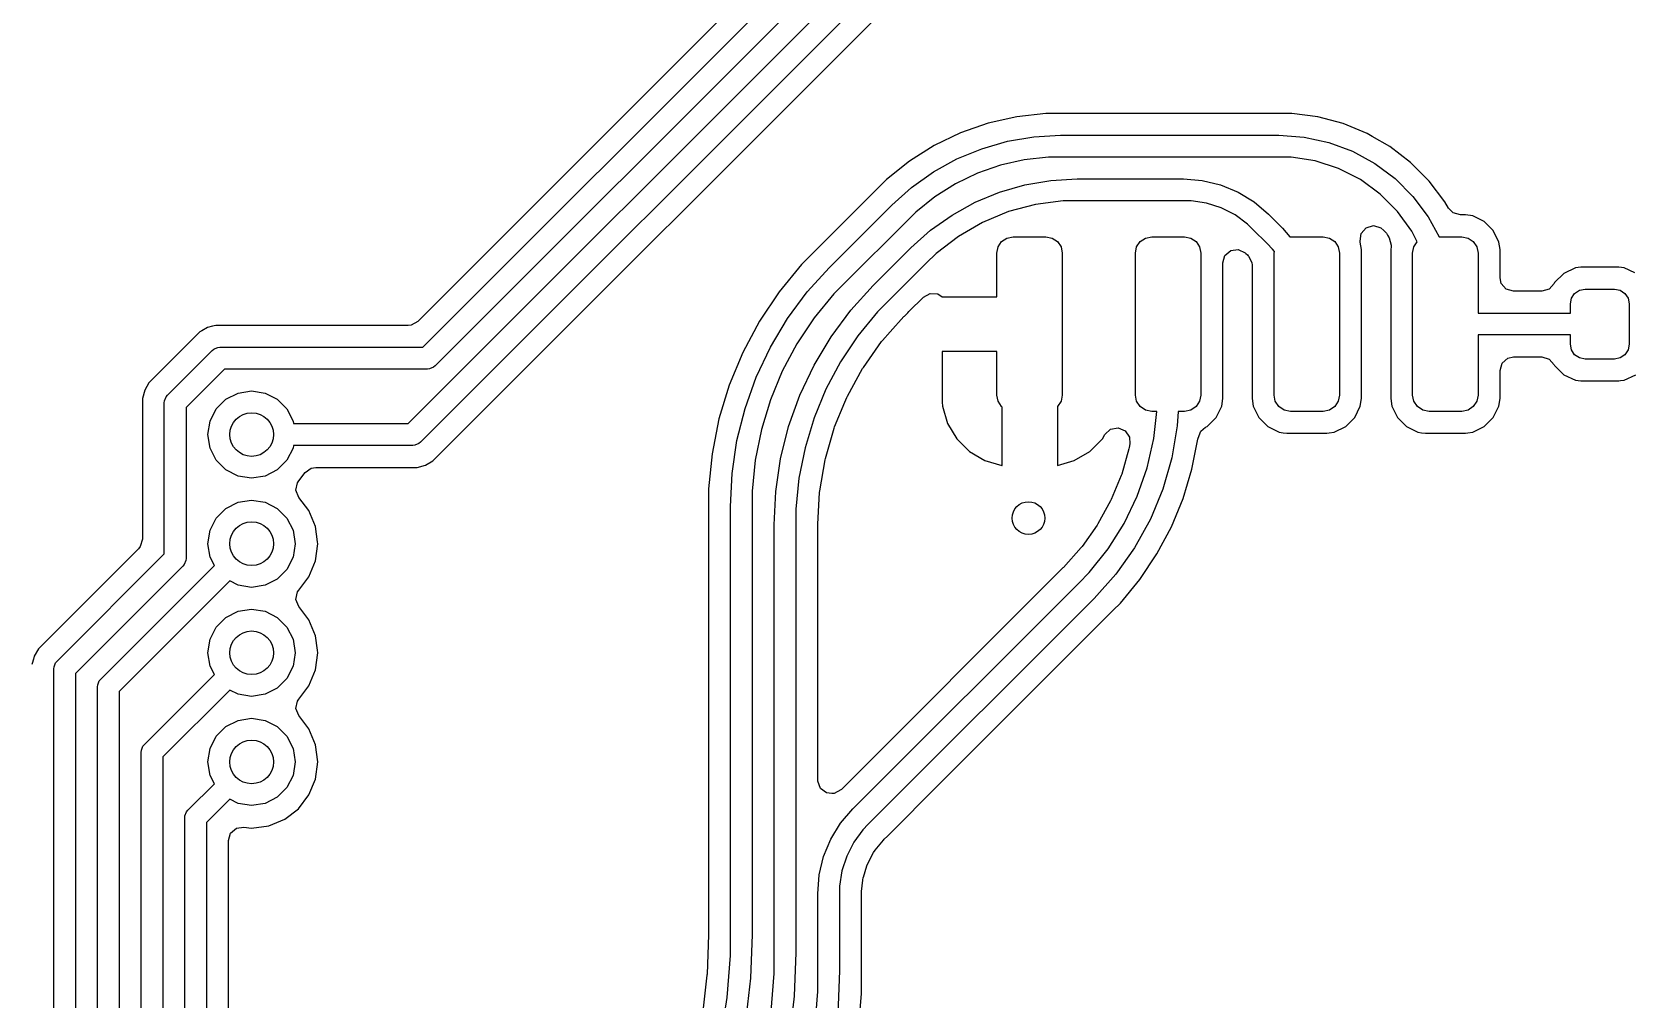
# Model space of a CAD drawing. Extents: x 51 to 261, y -150 to -32.
# Drawn here: x 113.81 to 128.47, y -107.33 to -98.47 of the extents above; entities that cross this region are included whole.
import ezdxf

# ---------------------------------------------------------------- set-up
doc = ezdxf.new("R2010")
doc.units = 0
doc.layers.add('BLACK', color=7, linetype='CONTINUOUS')

msp = doc.modelspace()

# ---------------------------------------------------------------- linework, layer by layer
at = {"layer": 'BLACK', "linetype": 'CONTINUOUS'}
for p, q in [((117.258587, -102.055991), (147.149416, -72.165162)), ((147.320127, -72.277294), (117.37072, -102.226702)), ((117.540469, -102.340502), (135.221439, -84.659532)), ((125.194928, -93.270415), (117.346171, -101.119172)), ((117.392901, -101.355991), (125.431747, -93.317145)), ((125.602458, -93.429278), (117.505034, -101.526702)), ((122.835264, -99.243115), (122.573591, -99.302841)), ((122.835276, -99.243113), (122.835264, -99.243115)), ((123.101979, -99.213062), (122.835276, -99.243113)), ((123.101981, -99.213061), (123.101979, -99.213062)), ((123.287539, -99.213061), (123.101981, -99.213061)), ((123.287557, -99.213066), (123.287539, -99.213061)), ((125.178234, -99.213066), (123.287557, -99.213066)), ((125.178246, -99.213065), (125.178234, -99.213066)), ((125.188233, -99.213065), (125.178246, -99.213065)), ((125.188234, -99.213065), (125.188233, -99.213065)), ((125.235824, -99.213065), (125.188234, -99.213065)), ((125.23583, -99.213066), (125.235824, -99.213065)), ((125.275387, -99.213066), (125.23583, -99.213066)), ((125.275388, -99.213066), (125.275387, -99.213066)), ((125.275389, -99.213066), (125.275388, -99.213066)), ((125.355519, -99.213067), (125.275389, -99.213066)), ((125.592851, -99.244317), (125.355519, -99.213067)), ((125.592865, -99.24432), (125.592851, -99.244317)), ((125.824074, -99.306275), (125.592865, -99.24432)), ((122.32023, -99.391497), (122.078405, -99.507955)), ((122.320244, -99.391491), (122.32023, -99.391497)), ((122.573582, -99.302843), (122.320244, -99.391491)), ((122.573591, -99.302841), (122.573582, -99.302843)), ((125.824078, -99.306277), (125.824074, -99.306275)), ((126.045231, -99.397886), (125.824078, -99.306277)), ((122.078405, -99.507955), (121.851142, -99.650755)), ((122.286318, -99.630367), (122.513132, -99.536417)), ((122.513132, -99.536417), (122.74904, -99.468452)), ((122.74904, -99.468452), (122.991074, -99.427327)), ((122.991074, -99.427327), (123.236191, -99.413561)), ((123.236191, -99.413561), (123.236191, -99.413566)), ((123.236191, -99.413566), (125.235824, -99.413566)), ((125.235824, -99.413566), (125.235825, -99.413566)), ((125.235825, -99.413566), (125.235826, -99.413566)), ((125.235826, -99.413566), (125.467178, -99.430116)), ((125.467178, -99.430116), (125.69382, -99.479423)), ((125.69382, -99.479423), (125.911138, -99.560483)), ((126.045241, -99.397891), (126.045231, -99.397886)), ((126.091265, -99.424464), (126.045241, -99.397891)), ((126.252549, -99.517585), (126.091265, -99.424464)), ((126.252551, -99.517586), (126.252549, -99.517585)), ((126.252557, -99.51759), (126.252551, -99.517586)), ((126.442453, -99.663308), (126.252557, -99.51759)), ((121.851142, -99.650755), (121.641296, -99.818102)), ((122.071448, -99.749122), (122.286318, -99.630367)), ((122.902457, -99.638579), (122.684633, -99.688296)), ((123.124478, -99.613562), (122.902457, -99.638579)), ((123.23614, -99.613561), (123.124478, -99.613562)), ((123.236191, -99.613566), (123.23614, -99.613561)), ((125.235822, -99.613566), (123.236191, -99.613566)), ((125.348023, -99.613568), (125.235822, -99.613566)), ((125.56966, -99.648676), (125.348023, -99.613568)), ((125.783076, -99.718023), (125.56966, -99.648676)), ((125.911138, -99.560483), (126.114708, -99.671645)), ((126.114708, -99.671645), (126.300386, -99.810647)), ((126.442455, -99.66331), (126.442453, -99.663308)), ((126.442457, -99.663312), (126.442455, -99.66331)), ((126.442462, -99.663316), (126.442457, -99.663312)), ((126.611728, -99.832588), (126.442462, -99.663316)), ((121.641296, -99.818102), (121.546394, -99.913004)), ((121.871226, -99.891188), (122.071448, -99.749122)), ((122.473745, -99.76209), (122.272445, -99.859032)), ((122.684633, -99.688296), (122.473745, -99.76209)), ((122.908301, -99.867618), (123.146627, -99.827124)), ((123.146627, -99.827124), (123.387942, -99.81357)), ((123.387942, -99.81357), (123.38799, -99.813566)), ((123.38799, -99.813566), (124.362275, -99.813566)), ((124.362275, -99.813566), (124.362282, -99.813566)), ((124.362282, -99.813566), (124.534352, -99.827104)), ((124.534352, -99.827104), (124.702196, -99.867395)), ((125.983016, -99.819902), (125.783076, -99.718023)), ((126.164557, -99.951804), (125.983016, -99.819902)), ((126.300386, -99.810647), (126.464392, -99.974659)), ((126.757452, -100.022506), (126.611728, -99.832588)), ((121.512738, -99.946659), (120.943787, -100.51561)), ((121.546394, -99.913004), (121.512738, -99.946659)), ((121.688194, -100.054756), (121.871226, -99.891188)), ((122.083266, -99.977902), (121.908584, -100.117207)), ((122.272445, -99.859032), (122.083266, -99.977902)), ((122.452665, -100.027051), (122.676006, -99.934541)), ((122.676006, -99.934541), (122.908301, -99.867618)), ((124.702196, -99.867395), (124.861671, -99.933445)), ((124.861671, -99.933445), (125.00885, -100.023629)), ((126.323229, -100.110482), (126.164557, -99.951804)), ((126.464392, -99.974659), (126.603387, -100.160341)), ((121.118881, -100.624066), (121.688169, -100.054778)), ((121.688169, -100.054778), (121.688194, -100.054756)), ((121.908584, -100.117207), (121.829591, -100.1962)), ((122.241087, -100.143986), (122.452665, -100.027051)), ((122.758001, -100.113385), (122.521148, -100.211493)), ((123.005633, -100.047032), (122.758001, -100.113385)), ((123.259807, -100.013569), (123.005633, -100.047032)), ((123.38799, -100.013568), (123.259807, -100.013569)), ((124.362275, -100.013566), (123.38799, -100.013566)), ((123.38799, -100.013566), (123.38799, -100.013568)), ((124.362276, -100.013565), (124.362275, -100.013566)), ((124.362277, -100.013566), (124.362276, -100.013565)), ((124.43311, -100.013564), (124.362277, -100.013566)), ((124.573032, -100.035722), (124.43311, -100.013564)), ((124.707765, -100.079494), (124.573032, -100.035722)), ((124.833992, -100.143805), (124.707765, -100.079494)), ((125.00885, -100.023629), (125.140109, -100.135726)), ((126.455125, -100.292028), (126.323229, -100.110482)), ((126.79126, -100.081066), (126.757452, -100.022506)), ((126.831608, -100.123381), (126.79126, -100.081066)), ((126.898647, -100.143066), (126.831608, -100.123381)), ((121.829591, -100.1962), (121.260303, -100.765488)), ((122.04393, -100.283875), (122.241087, -100.143986)), ((122.521148, -100.211493), (122.299128, -100.339676)), ((124.948605, -100.227069), (124.833992, -100.143805)), ((124.998488, -100.276947), (124.948605, -100.227069)), ((125.140109, -100.135726), (125.14009, -100.135745)), ((125.14009, -100.135745), (125.14009, -100.135746)), ((125.14009, -100.135746), (125.140093, -100.135748)), ((125.140093, -100.135748), (125.269307, -100.264962)), ((125.269307, -100.264962), (125.269335, -100.264996)), ((125.269335, -100.264996), (125.337175, -100.344424)), ((125.990585, -100.314144), (126.03624, -100.261254)), ((126.03624, -100.261254), (126.103242, -100.241443)), ((126.103242, -100.241443), (126.170319, -100.261001)), ((126.170319, -100.261001), (126.197767, -100.284912)), ((126.603387, -100.160341), (126.703431, -100.343566)), ((126.944749, -100.143066), (126.898647, -100.143066)), ((126.94475, -100.143066), (126.944749, -100.143066)), ((127.01288, -100.152992), (126.94475, -100.143066)), ((127.117974, -100.204369), (127.01288, -100.152992)), ((127.200685, -100.28708), (127.117974, -100.204369)), ((121.863687, -100.444947), (122.04393, -100.283875)), ((122.299128, -100.339676), (122.095737, -100.495742)), ((122.662907, -100.436163), (122.695423, -100.3875)), ((122.695423, -100.3875), (122.744086, -100.354984)), ((122.744086, -100.354984), (122.801489, -100.343566)), ((122.801489, -100.343566), (123.101489, -100.343566)), ((123.101489, -100.343566), (123.158892, -100.354984)), ((123.158892, -100.354984), (123.207555, -100.3875)), ((123.207555, -100.3875), (123.240071, -100.436163)), ((123.932907, -100.436163), (123.965423, -100.3875)), ((123.965423, -100.3875), (124.014086, -100.354984)), ((124.014086, -100.354984), (124.071489, -100.343566)), ((124.071489, -100.343566), (124.371489, -100.343566)), ((124.371489, -100.343566), (124.428892, -100.354984)), ((124.428892, -100.354984), (124.477555, -100.3875)), ((124.477555, -100.3875), (124.510071, -100.436163)), ((124.998671, -100.27717), (124.998488, -100.276947)), ((125.127885, -100.406384), (124.998671, -100.27717)), ((125.127886, -100.406385), (125.127885, -100.406384)), ((125.127886, -100.406386), (125.127886, -100.406385)), ((125.177973, -100.456471), (125.127886, -100.406386)), ((125.337175, -100.344424), (125.341489, -100.343566)), ((125.341489, -100.343566), (125.641489, -100.343566)), ((125.641489, -100.343566), (125.698892, -100.354984)), ((125.698892, -100.354984), (125.747555, -100.3875)), ((125.747555, -100.3875), (125.780071, -100.436163)), ((125.980772, -100.383322), (125.990585, -100.314144)), ((125.982061, -100.392171), (125.980772, -100.383322)), ((125.982062, -100.392173), (125.982061, -100.392171)), ((125.991989, -100.460306), (125.982062, -100.392173)), ((126.197767, -100.284912), (126.220632, -100.311684)), ((126.220632, -100.311684), (126.232063, -100.327418)), ((126.232063, -100.327418), (126.247629, -100.352821)), ((126.247629, -100.352821), (126.265873, -100.420264)), ((126.504484, -100.388905), (126.455125, -100.292028)), ((126.472907, -100.436163), (126.504484, -100.388905)), ((126.703431, -100.343566), (126.911489, -100.343566)), ((126.911489, -100.343566), (126.968892, -100.354984)), ((126.968892, -100.354984), (127.017555, -100.3875)), ((127.017555, -100.3875), (127.050071, -100.436163)), ((127.200685, -100.287081), (127.200685, -100.28708)), ((127.200687, -100.287083), (127.200685, -100.287081)), ((127.252062, -100.392173), (127.200687, -100.287083)), ((127.256894, -100.425335), (127.252062, -100.392173)), ((120.943726, -100.515679), (120.862463, -100.596941)), ((120.943787, -100.51561), (120.943726, -100.515679)), ((121.518882, -100.789751), (121.863675, -100.444958)), ((121.863675, -100.444958), (121.863687, -100.444947)), ((122.095737, -100.495742), (122.005097, -100.586381)), ((122.651489, -100.493566), (122.662907, -100.436163)), ((122.651489, -100.893566), (122.651489, -100.493566)), ((123.240071, -100.436163), (123.251489, -100.493566)), ((123.251489, -100.493566), (123.251489, -101.793566)), ((123.921489, -100.493566), (123.932907, -100.436163)), ((123.921489, -101.793566), (123.921489, -100.493566)), ((124.510071, -100.436163), (124.521489, -100.493566)), ((124.521489, -100.493566), (124.521489, -101.793566)), ((124.721989, -100.583399), (124.741674, -100.51636)), ((124.741674, -100.51636), (124.794478, -100.470605)), ((124.794478, -100.470605), (124.863636, -100.460661)), ((124.863636, -100.460661), (124.927192, -100.489686)), ((124.927192, -100.489686), (124.93367, -100.495718)), ((124.93367, -100.495718), (124.947074, -100.509122)), ((124.947074, -100.509122), (124.947097, -100.509148)), ((124.947097, -100.509148), (124.954664, -100.516714)), ((124.954664, -100.516714), (124.956032, -100.519219)), ((124.956032, -100.519219), (124.956896, -100.520193)), ((124.956907, -100.520207), (124.956672, -100.520391)), ((124.956672, -100.520391), (124.988153, -100.578035)), ((124.956896, -100.520193), (124.956907, -100.520207)), ((125.194376, -100.479047), (125.177973, -100.456471)), ((125.191489, -100.493566), (125.194376, -100.479047)), ((125.191489, -101.793566), (125.191489, -100.493566)), ((125.780071, -100.436163), (125.791489, -100.493566)), ((125.791489, -100.493566), (125.791489, -101.793566)), ((125.991989, -101.826826), (125.991989, -100.460306)), ((126.264606, -100.435477), (126.260989, -100.460306)), ((126.260989, -100.460306), (126.260989, -100.46031)), ((126.260989, -100.46031), (126.260989, -101.826826)), ((126.265873, -100.420264), (126.264606, -100.435477)), ((126.461489, -100.493566), (126.472907, -100.436163)), ((126.461489, -101.793566), (126.461489, -100.493566)), ((127.050071, -100.436163), (127.061489, -100.493566)), ((127.061489, -100.493566), (127.061489, -101.043566)), ((127.261989, -100.460305), (127.256894, -100.425335)), ((127.261989, -100.719066), (127.261989, -100.460305)), ((120.862463, -100.596941), (120.656737, -100.847617)), ((120.914584, -100.849481), (121.118798, -100.624166)), ((121.118798, -100.624166), (121.118881, -100.624066)), ((122.005096, -100.58638), (121.660304, -100.931173)), ((122.005097, -100.586381), (122.005096, -100.58638)), ((124.721989, -101.826826), (124.721989, -100.583399)), ((124.988153, -100.578035), (124.990989, -100.604401)), ((124.990989, -100.604401), (124.990989, -101.826826)), ((127.846084, -100.679501), (127.762424, -100.763161)), ((127.953317, -100.629497), (127.846084, -100.679501)), ((128.002172, -100.623066), (127.953317, -100.629497)), ((128.002173, -100.623066), (128.002172, -100.623066)), ((128.350805, -100.623066), (128.002173, -100.623066)), ((128.350806, -100.623066), (128.350805, -100.623066)), ((128.399661, -100.629497), (128.350806, -100.623066)), ((128.399662, -100.629498), (128.39966, -100.629497)), ((128.39966, -100.629497), (128.399661, -100.629497)), ((128.496222, -100.674525), (128.399662, -100.629498)), ((120.656727, -100.847631), (120.476573, -101.11725)), ((120.656737, -100.847617), (120.656727, -100.847631)), ((120.73336, -101.093832), (120.914584, -100.849481)), ((121.260307, -100.765492), (121.159567, -100.866232)), ((121.260303, -100.765488), (121.260302, -100.765488)), ((121.260302, -100.765488), (121.260307, -100.765492)), ((121.314592, -101.015172), (121.518671, -100.790007)), ((121.518671, -100.790007), (121.518882, -100.789751)), ((127.273195, -100.770577), (127.261989, -100.719066)), ((127.31895, -100.823381), (127.273195, -100.770577)), ((127.385989, -100.843066), (127.31895, -100.823381)), ((127.646168, -100.843066), (127.385989, -100.843066)), ((127.712379, -100.823909), (127.646168, -100.843066)), ((127.758549, -100.77147), (127.712379, -100.823909)), ((127.762424, -100.763162), (127.758549, -100.77147)), ((127.762424, -100.763161), (127.762424, -100.763162)), ((127.94603, -100.863107), (127.989827, -100.833842)), ((127.989827, -100.833842), (128.041489, -100.823566)), ((128.041489, -100.823566), (128.311489, -100.823566)), ((128.311489, -100.823566), (128.363151, -100.833842)), ((128.363151, -100.833842), (128.406948, -100.863107)), ((121.159567, -100.866232), (120.978805, -101.086489)), ((121.660315, -100.931185), (121.559574, -101.031924)), ((121.660304, -100.931173), (121.660303, -100.931173)), ((121.660303, -100.931173), (121.660315, -100.931185)), ((121.845935, -101.029089), (121.978796, -100.896229)), ((121.978796, -100.896229), (122.040116, -100.862747)), ((122.040116, -100.862747), (122.109808, -100.867731)), ((122.109808, -100.867731), (122.150007, -100.893566)), ((122.150007, -100.893566), (122.651489, -100.893566)), ((127.906489, -100.958566), (127.916765, -100.906904)), ((127.906489, -101.043566), (127.906489, -100.958566)), ((127.916765, -100.906904), (127.94603, -100.863107)), ((128.406948, -100.863107), (128.436213, -100.906904)), ((128.436213, -100.906904), (128.446489, -100.958566)), ((128.446489, -100.958566), (128.446489, -101.328566)), ((117.346171, -101.119172), (117.284848, -101.152657)), ((120.476567, -101.11726), (120.323701, -101.40325)), ((120.476573, -101.11725), (120.476567, -101.11726)), ((120.576959, -101.354769), (120.73336, -101.093832)), ((120.978805, -101.086489), (120.820503, -101.323404)), ((121.133367, -101.259522), (121.314592, -101.015172)), ((121.559574, -101.031924), (121.378812, -101.25218)), ((121.674201, -101.216064), (121.799955, -101.075346)), ((121.799955, -101.075346), (121.80473, -101.070296)), ((121.80473, -101.070296), (121.81737, -101.057656)), ((121.81737, -101.057656), (121.835732, -101.039295)), ((121.835732, -101.039293), (121.845932, -101.029094)), ((121.835732, -101.039295), (121.835732, -101.039293)), ((121.845932, -101.029094), (121.845935, -101.029089)), ((127.061489, -101.043566), (127.906489, -101.043566)), ((115.349537, -101.215532), (114.883541, -101.681528)), ((115.34954, -101.21553), (115.349537, -101.215532)), ((115.367009, -101.205445), (115.34954, -101.21553)), ((115.36701, -101.205444), (115.367009, -101.205445)), ((115.418057, -101.175971), (115.36701, -101.205444)), ((115.418058, -101.17597), (115.418057, -101.175971)), ((115.465528, -101.163251), (115.418058, -101.17597)), ((115.494488, -101.155491), (115.465528, -101.163251)), ((117.25849, -101.155491), (115.494488, -101.155491)), ((117.284848, -101.152657), (117.25849, -101.155491)), ((120.976966, -101.520458), (121.133367, -101.259522)), ((121.378812, -101.25218), (121.220509, -101.489094)), ((121.596343, -101.304353), (121.605007, -101.293491)), ((121.605007, -101.293491), (121.674201, -101.216064)), ((127.906489, -101.243566), (127.061489, -101.243566)), ((127.061489, -101.243566), (127.061489, -101.793566)), ((127.906489, -101.328566), (127.906489, -101.243566)), ((115.053289, -101.79533), (115.463339, -101.385281)), ((115.463339, -101.385281), (115.478492, -101.372844)), ((115.478492, -101.372844), (115.48905, -101.36847)), ((115.48905, -101.36847), (115.514541, -101.357912)), ((115.514541, -101.357912), (115.53405, -101.355991)), ((115.53405, -101.355991), (117.392901, -101.355991)), ((120.323701, -101.40325), (120.199601, -101.702849)), ((120.446888, -101.62978), (120.576959, -101.354769)), ((120.820503, -101.323404), (120.686185, -101.574694)), ((121.42921, -101.539902), (121.596343, -101.304353)), ((122.651489, -101.393566), (122.151489, -101.393566)), ((122.151489, -101.393566), (122.151489, -101.859215)), ((122.651489, -101.793566), (122.651489, -101.393566)), ((127.334478, -101.455272), (127.385989, -101.444066)), ((127.385989, -101.444066), (127.646168, -101.444066)), ((127.646168, -101.444066), (127.713207, -101.463751)), ((127.916765, -101.380228), (127.906489, -101.328566)), ((127.94603, -101.424025), (127.916765, -101.380228)), ((127.989827, -101.45329), (127.94603, -101.424025)), ((128.406948, -101.424025), (128.363151, -101.45329)), ((128.436213, -101.380228), (128.406948, -101.424025)), ((128.446489, -101.328566), (128.436213, -101.380228)), ((115.575471, -101.555991), (115.224, -101.907462)), ((117.434323, -101.555991), (115.575471, -101.555991)), ((117.453832, -101.55407), (117.434323, -101.555991)), ((117.48988, -101.539138), (117.453832, -101.55407)), ((117.505034, -101.526702), (117.48988, -101.539138)), ((120.686185, -101.574694), (120.577144, -101.83794)), ((120.846893, -101.795467), (120.976966, -101.520458)), ((121.220509, -101.489094), (121.08619, -101.740383)), ((121.282321, -101.804066), (121.421825, -101.551655)), ((121.421825, -101.551655), (121.42921, -101.539902)), ((127.261989, -101.568066), (127.281674, -101.501027)), ((127.261989, -101.826826), (127.261989, -101.568066)), ((127.281674, -101.501027), (127.334478, -101.455272)), ((127.713207, -101.463751), (127.758549, -101.515661)), ((127.758549, -101.515661), (127.762424, -101.52397)), ((127.762424, -101.52397), (127.846085, -101.607631)), ((128.041489, -101.463566), (127.989827, -101.45329)), ((128.311489, -101.463566), (128.041489, -101.463566)), ((128.363151, -101.45329), (128.311489, -101.463566)), ((114.883535, -101.681536), (114.843982, -101.750045)), ((114.883541, -101.681528), (114.883535, -101.681536)), ((120.199601, -101.702849), (120.105463, -102.01318)), ((120.344399, -101.916215), (120.446888, -101.62978)), ((127.846085, -101.607631), (127.953316, -101.657634)), ((127.953316, -101.657634), (128.002172, -101.664066)), ((128.002172, -101.664066), (128.002173, -101.664066)), ((128.002173, -101.664066), (128.350806, -101.664066)), ((128.350806, -101.664066), (128.36709, -101.661922)), ((128.36709, -101.661922), (128.399662, -101.657634)), ((128.399662, -101.657634), (128.506893, -101.607631)), ((114.843979, -101.75005), (114.8235, -101.82648)), ((114.8235, -101.82648), (114.8235, -103.114475)), ((114.843982, -101.750045), (114.843979, -101.75005)), ((115.024, -101.866041), (115.025921, -101.846532)), ((115.024, -103.248886), (115.024, -101.866041)), ((115.025921, -101.846532), (115.040853, -101.810484)), ((115.040853, -101.810484), (115.053289, -101.79533)), ((115.500393, -101.920877), (115.588886, -101.832384)), ((115.588886, -101.832384), (115.700393, -101.775568)), ((115.700393, -101.775568), (115.824, -101.755991)), ((115.824, -101.755991), (115.947607, -101.775568)), ((115.947607, -101.775568), (116.059114, -101.832384)), ((116.059114, -101.832384), (116.147607, -101.920877)), ((120.577144, -101.83794), (120.494431, -102.110606)), ((120.744403, -102.081902), (120.846893, -101.795467)), ((121.08619, -101.740383), (120.977148, -102.003628)), ((121.165563, -102.083782), (121.258583, -101.859215)), ((121.258583, -101.859215), (121.276093, -101.816942)), ((121.276093, -101.816942), (121.282125, -101.80442)), ((121.282125, -101.80442), (121.282321, -101.804066)), ((122.151489, -101.859215), (122.154388, -101.896055)), ((122.662907, -101.850969), (122.651489, -101.793566)), ((122.695423, -101.899632), (122.662907, -101.850969)), ((123.240071, -101.850969), (123.207555, -101.899632)), ((123.251489, -101.793566), (123.240071, -101.850969)), ((123.932907, -101.850969), (123.921489, -101.793566)), ((123.965423, -101.899632), (123.932907, -101.850969)), ((124.510071, -101.850969), (124.477555, -101.899632)), ((124.521489, -101.793566), (124.510071, -101.850969)), ((124.712062, -101.894959), (124.721989, -101.826826)), ((124.990989, -101.826826), (125.000915, -101.894957)), ((125.202907, -101.850969), (125.191489, -101.793566)), ((125.235423, -101.899632), (125.202907, -101.850969)), ((125.780071, -101.850969), (125.747555, -101.899632)), ((125.791489, -101.793566), (125.780071, -101.850969)), ((125.982062, -101.894959), (125.991989, -101.826826)), ((126.260989, -101.826826), (126.270915, -101.894957)), ((126.472907, -101.850969), (126.461489, -101.793566)), ((126.505423, -101.899632), (126.472907, -101.850969)), ((127.050071, -101.850969), (127.017555, -101.899632)), ((127.061489, -101.793566), (127.050071, -101.850969)), ((127.252062, -101.894959), (127.261989, -101.826826)), ((115.224, -101.907462), (115.224, -103.290308)), ((115.443577, -102.032384), (115.500393, -101.920877)), ((116.147607, -101.920877), (116.204423, -102.032384)), ((120.10546, -102.013192), (120.042201, -102.331222)), ((120.105463, -102.01318), (120.10546, -102.013192)), ((120.270479, -102.211318), (120.344399, -101.916215)), ((120.977148, -102.003628), (120.894434, -102.276293)), ((122.154388, -101.896055), (122.154389, -101.896061)), ((122.154389, -101.896061), (122.200205, -102.053759)), ((122.701489, -101.903685), (122.695423, -101.899632)), ((122.701489, -102.440861), (122.701489, -101.903685)), ((123.207555, -101.899632), (123.206489, -101.900344)), ((123.206489, -101.900344), (123.206489, -102.439935)), ((124.014086, -101.932148), (123.965423, -101.899632)), ((124.071489, -101.943566), (124.014086, -101.932148)), ((124.1185, -101.943566), (124.071489, -101.943566)), ((124.090577, -102.191384), (124.1185, -101.943566)), ((124.312247, -101.943566), (124.304775, -102.076607)), ((124.371489, -101.943566), (124.312247, -101.943566)), ((124.428892, -101.932148), (124.371489, -101.943566)), ((124.477555, -101.899632), (124.428892, -101.932148)), ((124.577972, -102.082764), (124.660687, -102.000049)), ((124.660687, -102.000049), (124.712062, -101.894959)), ((125.000915, -101.894957), (125.052292, -102.000051)), ((125.052292, -102.000051), (125.135003, -102.082762)), ((125.284086, -101.932148), (125.235423, -101.899632)), ((125.341489, -101.943566), (125.284086, -101.932148)), ((125.641489, -101.943566), (125.341489, -101.943566)), ((125.698892, -101.932148), (125.641489, -101.943566)), ((125.747555, -101.899632), (125.698892, -101.932148)), ((125.847972, -102.082764), (125.930687, -102.000049)), ((125.930687, -102.000049), (125.982062, -101.894959)), ((126.270915, -101.894957), (126.322292, -102.000051)), ((126.322292, -102.000051), (126.405003, -102.082762)), ((126.554086, -101.932148), (126.505423, -101.899632)), ((126.611489, -101.943566), (126.554086, -101.932148)), ((126.911489, -101.943566), (126.611489, -101.943566)), ((126.968892, -101.932148), (126.911489, -101.943566)), ((127.017555, -101.899632), (126.968892, -101.932148)), ((127.117972, -102.082764), (127.200687, -102.000049)), ((127.200687, -102.000049), (127.252062, -101.894959)), ((115.424, -102.155991), (115.443577, -102.032384)), ((115.443577, -102.279598), (115.424, -102.155991)), ((116.204423, -102.032384), (116.208162, -102.055991)), ((116.208162, -102.055991), (117.258587, -102.055991)), ((120.494431, -102.110606), (120.438842, -102.390066)), ((120.670482, -102.377003), (120.744403, -102.081902)), ((121.081026, -102.374401), (121.160981, -102.096874)), ((121.160981, -102.096874), (121.165563, -102.083782)), ((122.200205, -102.053759), (122.200206, -102.053762)), ((122.200206, -102.053762), (122.283803, -102.195118)), ((123.619171, -102.195121), (123.642507, -102.155663)), ((123.642507, -102.155663), (123.693576, -102.107979)), ((123.693576, -102.107979), (123.762317, -102.095475)), ((123.762317, -102.095475), (123.826907, -102.122119)), ((123.826907, -102.122119), (123.866838, -102.179454)), ((124.304775, -102.076607), (124.254846, -102.370466)), ((124.495472, -102.188645), (124.521627, -102.123858)), ((124.521627, -102.123858), (124.564417, -102.08939)), ((124.564417, -102.08939), (124.577972, -102.082764)), ((125.135003, -102.082762), (125.135004, -102.082762)), ((125.135004, -102.082762), (125.135006, -102.082764)), ((125.135006, -102.082764), (125.240096, -102.134139)), ((125.240096, -102.134139), (125.274162, -102.139102)), ((125.274162, -102.139102), (125.308228, -102.144066)), ((125.308228, -102.144066), (125.308229, -102.144066)), ((125.308229, -102.144066), (125.67475, -102.144066)), ((125.67475, -102.144066), (125.69746, -102.140757)), ((125.69746, -102.140757), (125.742882, -102.134139)), ((125.742882, -102.134139), (125.847972, -102.082764)), ((126.405003, -102.082762), (126.405004, -102.082762)), ((126.405004, -102.082762), (126.405006, -102.082764)), ((126.405006, -102.082764), (126.510096, -102.134139)), ((126.510096, -102.134139), (126.544162, -102.139102)), ((126.544162, -102.139102), (126.578228, -102.144066)), ((126.578228, -102.144066), (126.578229, -102.144066)), ((126.578229, -102.144066), (126.94475, -102.144066)), ((126.94475, -102.144066), (126.96746, -102.140757)), ((126.96746, -102.140757), (127.012882, -102.134139)), ((127.012882, -102.134139), (127.117972, -102.082764)), ((115.500393, -102.391105), (115.443577, -102.279598)), ((116.204423, -102.279598), (116.147607, -102.391105)), ((116.208162, -102.255991), (116.204423, -102.279598)), ((117.300009, -102.255991), (116.208162, -102.255991)), ((117.319518, -102.25407), (117.300009, -102.255991)), ((117.355566, -102.239138), (117.319518, -102.25407)), ((117.37072, -102.226702), (117.355566, -102.239138)), ((120.225841, -102.512244), (120.270479, -102.211318)), ((120.894434, -102.276293), (120.838844, -102.555752)), ((122.283803, -102.195118), (122.28381, -102.195127)), ((122.28381, -102.195127), (122.399927, -102.311244)), ((122.399927, -102.311244), (122.399936, -102.311251)), ((122.399936, -102.311251), (122.54129, -102.394847)), ((123.361687, -102.394847), (123.503041, -102.311251)), ((123.503041, -102.311251), (123.50305, -102.311244)), ((123.50305, -102.311244), (123.619167, -102.195127)), ((123.619167, -102.195127), (123.619171, -102.195121)), ((123.86246, -102.288033), (123.796232, -102.517916)), ((123.865554, -102.274478), (123.86246, -102.288033)), ((123.871488, -102.239556), (123.865554, -102.274478)), ((123.866838, -102.179454), (123.871488, -102.239556)), ((124.029144, -102.460539), (124.090577, -102.191384)), ((124.439665, -102.474402), (124.494459, -102.198941)), ((124.494459, -102.198941), (124.495472, -102.188645)), ((115.588886, -102.479598), (115.500393, -102.391105)), ((116.147607, -102.391105), (116.059114, -102.479598)), ((116.313107, -102.505003), (116.369535, -102.463801)), ((116.369535, -102.463801), (116.411482, -102.456491)), ((116.411482, -102.456491), (117.339569, -102.456491)), ((117.339569, -102.456491), (117.339571, -102.456491)), ((117.339571, -102.456491), (117.415998, -102.436012)), ((117.415998, -102.436012), (117.48452, -102.396451)), ((117.48452, -102.396451), (117.540469, -102.340502)), ((120.042198, -102.331239), (120.010413, -102.653957)), ((120.042201, -102.331222), (120.042198, -102.331239)), ((120.438842, -102.390066), (120.410914, -102.673629)), ((120.625842, -102.677929), (120.670482, -102.377003)), ((121.029553, -102.672681), (121.077933, -102.38795)), ((121.077933, -102.38795), (121.081026, -102.374401)), ((122.54129, -102.394847), (122.699003, -102.440666)), ((122.699003, -102.440666), (122.699, -102.440666)), ((122.699, -102.440666), (122.701487, -102.440861)), ((122.701487, -102.440861), (122.701489, -102.440861)), ((123.206489, -102.439935), (123.361687, -102.394847)), ((123.93796, -102.721123), (124.029144, -102.460539)), ((124.254846, -102.370466), (124.172328, -102.656887)), ((115.700393, -102.536414), (115.588886, -102.479598)), ((115.824, -102.555991), (115.700393, -102.536414)), ((115.947607, -102.536414), (115.824, -102.555991)), ((116.059114, -102.479598), (115.947607, -102.536414)), ((116.229977, -102.66631), (116.244015, -102.597865)), ((116.244015, -102.597865), (116.255165, -102.580515)), ((116.255165, -102.580515), (116.313107, -102.505003)), ((120.210913, -102.816097), (120.225841, -102.512244)), ((120.838844, -102.555752), (120.810914, -102.839315)), ((123.791639, -102.531042), (123.700086, -102.752064)), ((123.796232, -102.517916), (123.791639, -102.531042)), ((124.358135, -102.743167), (124.439665, -102.474402)), ((115.700393, -102.775571), (115.824, -102.755994)), ((115.824, -102.755994), (115.947607, -102.775571)), ((116.255169, -102.731475), (116.229977, -102.66631)), ((116.348536, -102.853153), (116.255169, -102.731475)), ((120.010413, -102.653957), (120.010413, -103.412197)), ((120.410914, -102.673629), (120.410913, -102.816097)), ((120.610913, -102.981781), (120.625842, -102.677929)), ((121.011605, -102.978343), (121.027999, -102.686479)), ((121.027999, -102.686479), (121.029553, -102.672681)), ((123.694053, -102.764591), (123.578332, -102.973972)), ((123.700086, -102.752064), (123.694053, -102.764591)), ((123.818174, -102.969859), (123.93796, -102.721123)), ((124.172328, -102.656887), (124.058261, -102.932268)), ((124.250654, -103.002646), (124.358135, -102.743167)), ((115.500393, -102.92088), (115.588886, -102.832387)), ((115.588886, -102.832387), (115.700393, -102.775571)), ((115.947607, -102.775571), (116.059114, -102.832387)), ((116.059114, -102.832387), (116.147607, -102.92088)), ((116.409044, -102.999232), (116.348536, -102.853153)), ((120.210913, -103.368182), (120.210913, -102.816097)), ((120.410913, -102.816097), (120.410913, -103.363787)), ((120.810914, -102.839315), (120.810913, -102.981781)), ((115.424, -103.155994), (115.443577, -103.032387)), ((115.443577, -103.032387), (115.500393, -102.92088)), ((116.147607, -102.92088), (116.204423, -103.032387)), ((116.204423, -103.032387), (116.224, -103.155994)), ((116.409044, -102.999233), (116.409044, -102.999232)), ((116.427541, -103.139734), (116.409044, -102.999233)), ((120.610912, -106.902785), (120.610913, -102.981782)), ((120.610913, -102.981782), (120.610913, -102.981781)), ((120.810913, -102.981782), (120.810912, -106.902785)), ((120.810913, -102.981781), (120.810913, -102.981782)), ((121.011412, -102.985226), (121.011605, -102.978343)), ((121.011412, -104.327566), (121.011412, -102.985226)), ((123.570933, -102.985747), (123.432499, -103.18085)), ((123.578332, -102.973972), (123.570933, -102.985747)), ((123.671291, -103.203619), (123.818174, -102.969859)), ((124.058261, -102.932268), (123.914077, -103.193146)), ((124.118258, -103.25034), (124.250654, -103.002646)), ((114.787181, -103.202156), (113.87103, -104.118306)), ((114.803815, -103.181514), (114.787181, -103.202156)), ((114.8235, -103.114475), (114.803815, -103.181514)), ((115.443577, -103.279601), (115.424, -103.155994)), ((116.224, -103.155994), (116.204423, -103.279601)), ((116.409044, -103.312756), (116.429682, -103.155994)), ((116.429682, -103.155994), (116.427541, -103.139734)), ((123.423829, -103.191722), (123.261997, -103.37281)), ((123.432499, -103.18085), (123.423829, -103.191722)), ((123.499159, -103.419463), (123.671291, -103.203619)), ((123.914077, -103.193146), (123.741591, -103.43624)), ((114.040778, -104.232108), (115.024, -103.248886)), ((115.207147, -103.345865), (115.194711, -103.361019)), ((115.222079, -103.309817), (115.207147, -103.345865)), ((115.224, -103.290308), (115.222079, -103.309817)), ((115.482527, -103.356044), (115.443577, -103.279601)), ((116.204423, -103.279601), (116.147607, -103.391108)), ((116.348536, -103.458835), (116.409044, -103.312756)), ((123.96222, -103.483865), (124.118258, -103.25034)), ((115.194711, -103.361019), (114.211489, -104.344241)), ((114.440778, -104.397794), (115.482527, -103.356044)), ((115.623949, -103.497466), (114.611489, -104.509927)), ((115.700393, -103.536417), (115.623949, -103.497466)), ((116.059114, -103.479601), (115.947607, -103.536417)), ((116.147607, -103.391108), (116.059114, -103.479601)), ((116.255165, -103.580518), (116.348536, -103.458835)), ((120.010413, -103.412197), (120.010893, -103.419517)), ((120.010893, -103.419517), (120.010893, -106.734875)), ((120.211393, -103.373056), (120.210913, -103.368182)), ((120.211393, -106.7373), (120.211393, -103.373056)), ((120.410913, -103.363787), (120.411393, -103.368662)), ((120.411393, -103.368662), (120.411393, -106.7373)), ((123.226126, -103.408957), (121.227168, -105.407915)), ((123.226128, -103.408954), (123.226126, -103.408957)), ((123.257219, -103.377863), (123.226128, -103.408954)), ((123.261997, -103.37281), (123.257219, -103.377863)), ((123.401551, -103.517071), (123.499159, -103.419463)), ((123.741591, -103.43624), (123.543117, -103.658329)), ((123.784044, -103.700971), (123.96222, -103.483865)), ((115.824, -103.555994), (115.700393, -103.536417)), ((115.947607, -103.536417), (115.824, -103.555994)), ((116.229977, -103.666313), (116.244015, -103.597868)), ((116.244015, -103.597868), (116.255165, -103.580518)), ((121.332613, -105.58602), (123.401556, -103.517077)), ((123.401556, -103.517076), (123.401551, -103.517071)), ((123.401556, -103.517077), (123.401556, -103.517076)), ((115.588886, -103.83239), (115.700393, -103.775574)), ((115.700393, -103.775574), (115.824, -103.755997)), ((115.824, -103.755997), (115.947607, -103.775574)), ((115.947607, -103.775574), (116.059114, -103.83239)), ((116.255169, -103.731478), (116.229977, -103.666313)), ((116.348536, -103.853156), (116.255169, -103.731478)), ((123.542978, -103.658499), (121.474035, -105.727442)), ((122.133616, -105.35141), (123.712727, -103.772299)), ((123.543117, -103.658329), (123.542978, -103.658499)), ((123.712727, -103.772299), (123.712728, -103.772296)), ((123.712728, -103.772296), (123.718524, -103.766501)), ((123.718524, -103.766501), (123.718599, -103.766414)), ((123.718599, -103.766414), (123.784044, -103.700971)), ((115.443577, -104.03239), (115.500393, -103.920883)), ((115.500393, -103.920883), (115.588886, -103.83239)), ((116.059114, -103.83239), (116.147607, -103.920883)), ((116.147607, -103.920883), (116.204423, -104.03239)), ((116.409044, -103.999235), (116.348536, -103.853156)), ((115.424, -104.155997), (115.443577, -104.03239)), ((116.204423, -104.03239), (116.224, -104.155997)), ((116.409044, -103.999236), (116.409044, -103.999235)), ((116.426307, -104.130364), (116.409044, -103.999236)), ((113.823981, -104.214772), (113.813737, -104.253004)), ((113.831468, -104.186828), (113.823981, -104.214772)), ((113.831471, -104.186823), (113.831468, -104.186828)), ((113.871024, -104.118314), (113.831471, -104.186823)), ((113.87103, -104.118306), (113.871024, -104.118314)), ((115.443577, -104.279604), (115.424, -104.155997)), ((116.224, -104.155997), (116.204423, -104.279604)), ((116.409044, -104.312759), (116.429682, -104.155997)), ((116.429682, -104.155997), (116.426307, -104.130364)), ((113.813737, -104.253004), (113.810989, -104.263258)), ((114.011489, -104.302819), (114.01341, -104.28331)), ((114.011489, -110.048566), (114.011489, -104.302819)), ((114.01341, -104.28331), (114.028342, -104.247262)), ((114.028342, -104.247262), (114.040778, -104.232108)), ((114.211489, -104.344241), (114.211489, -110.048566)), ((114.840778, -104.997797), (115.482527, -104.356048)), ((115.482527, -104.356048), (115.443577, -104.279604)), ((116.204423, -104.279604), (116.147607, -104.391111)), ((116.348536, -104.458838), (116.409044, -104.312759)), ((121.011412, -105.324283), (121.011412, -104.327566)), ((114.411489, -104.468505), (114.41341, -104.448996)), ((114.411489, -105.664), (114.411489, -104.468505)), ((114.41341, -104.448996), (114.428342, -104.412948)), ((114.428342, -104.412948), (114.440778, -104.397794)), ((114.611489, -104.509927), (114.611489, -105.664)), ((115.623948, -104.497469), (115.011489, -105.109929)), ((115.700393, -104.53642), (115.623948, -104.497469)), ((116.059114, -104.479604), (115.947607, -104.53642)), ((116.147607, -104.391111), (116.059114, -104.479604)), ((116.255165, -104.580521), (116.348536, -104.458838)), ((115.824, -104.555997), (115.700393, -104.53642)), ((115.947607, -104.53642), (115.824, -104.555997)), ((116.229977, -104.666316), (116.244015, -104.597871)), ((116.255169, -104.731481), (116.229977, -104.666316)), ((116.244015, -104.597871), (116.255165, -104.580521)), ((115.588886, -104.832393), (115.700393, -104.775577)), ((115.700393, -104.775577), (115.824, -104.756)), ((115.824, -104.756), (115.947607, -104.775577)), ((115.947607, -104.775577), (116.059114, -104.832393)), ((116.348536, -104.853159), (116.255169, -104.731481)), ((115.443577, -105.032393), (115.500393, -104.920886)), ((115.500393, -104.920886), (115.588886, -104.832393)), ((116.059114, -104.832393), (116.147607, -104.920886)), ((116.147607, -104.920886), (116.204423, -105.032393)), ((116.409044, -104.999238), (116.348536, -104.853159)), ((114.811489, -105.068508), (114.81341, -105.048999)), ((114.811489, -105.664), (114.811489, -105.068508)), ((114.81341, -105.048999), (114.828342, -105.012951)), ((114.828342, -105.012951), (114.840778, -104.997797)), ((115.011489, -105.109929), (115.011489, -105.664)), ((115.424, -105.156), (115.443577, -105.032393)), ((116.204423, -105.032393), (116.224, -105.156)), ((116.429682, -105.156), (116.409044, -104.999238)), ((115.443577, -105.279607), (115.424, -105.156)), ((116.224, -105.156), (116.204423, -105.279607)), ((116.409044, -105.312762), (116.429682, -105.156)), ((115.245289, -105.593289), (115.482527, -105.356051)), ((115.482527, -105.356051), (115.443577, -105.279607)), ((116.147607, -105.391114), (116.059114, -105.479607)), ((116.204423, -105.279607), (116.147607, -105.391114)), ((116.348536, -105.458841), (116.409044, -105.312762)), ((121.011728, -105.333129), (121.011412, -105.324283)), ((121.036145, -105.398593), (121.011728, -105.333129)), ((121.092078, -105.440465), (121.036145, -105.398593)), ((121.649465, -105.835561), (122.133616, -105.35141)), ((115.623948, -105.497472), (115.411489, -105.709932)), ((115.700393, -105.536423), (115.623948, -105.497472)), ((115.824, -105.556), (115.700393, -105.536423)), ((115.947607, -105.536423), (115.824, -105.556)), ((116.059114, -105.479607), (115.947607, -105.536423)), ((116.252282, -105.584282), (116.348536, -105.458841)), ((121.139461, -105.443853), (121.092078, -105.440465)), ((121.139461, -105.444234), (121.139461, -105.443853)), ((121.139487, -105.444234), (121.139461, -105.444234)), ((121.141601, -105.444006), (121.139487, -105.444234)), ((121.16177, -105.445449), (121.141601, -105.444006)), ((121.223093, -105.411964), (121.16177, -105.445449)), ((121.22711, -105.407946), (121.223093, -105.411964)), ((121.227168, -105.407915), (121.22711, -105.407946)), ((114.411489, -110.048566), (114.411489, -105.664)), ((114.611489, -105.664), (114.611489, -110.048566)), ((114.811489, -110.048566), (114.811489, -105.664)), ((115.011489, -105.664), (115.011489, -110.048566)), ((115.211489, -105.668511), (115.21341, -105.649002)), ((115.211489, -109.502206), (115.211489, -105.668511)), ((115.21341, -105.649002), (115.228342, -105.612954)), ((115.228342, -105.612954), (115.240778, -105.5978)), ((115.240778, -105.5978), (115.245284, -105.593294)), ((115.245284, -105.593294), (115.245289, -105.593289)), ((115.980762, -105.741044), (116.126841, -105.680536)), ((116.126841, -105.680536), (116.252282, -105.584282)), ((121.220499, -105.717265), (121.332601, -105.586008)), ((121.332601, -105.586008), (121.332612, -105.58602)), ((121.332612, -105.58602), (121.332613, -105.58602)), ((115.411489, -105.709932), (115.411489, -109.460784)), ((115.611989, -105.875164), (115.631674, -105.808125)), ((115.631674, -105.808125), (115.684478, -105.76237)), ((115.684478, -105.76237), (115.752171, -105.752225)), ((115.752171, -105.752225), (115.824, -105.761682)), ((115.824, -105.761682), (115.980762, -105.741044)), ((121.130311, -105.864442), (121.220499, -105.717265)), ((121.423937, -105.777515), (121.34067, -105.892125)), ((121.473895, -105.727556), (121.423937, -105.777515)), ((121.474035, -105.727442), (121.473895, -105.727556)), ((121.619982, -105.865045), (121.649462, -105.835564)), ((121.649461, -105.835564), (121.649465, -105.835561)), ((121.649462, -105.835564), (121.649461, -105.835564)), ((115.611989, -109.295076), (115.611989, -105.875164)), ((121.064259, -106.023917), (121.130311, -105.864442)), ((121.34067, -105.892125), (121.276358, -106.01835)), ((121.469924, -106.08537), (121.523053, -105.98597)), ((121.523053, -105.98597), (121.536551, -105.965767)), ((121.536551, -105.965767), (121.611815, -105.874054)), ((121.611815, -105.874054), (121.619982, -105.865045)), ((121.023968, -106.191761), (121.064259, -106.023917)), ((121.276358, -106.01835), (121.232585, -106.153081)), ((121.429049, -106.211926), (121.460625, -106.107824)), ((121.460625, -106.107824), (121.469924, -106.08537)), ((121.010432, -106.363822), (121.023968, -106.191761)), ((121.232585, -106.153081), (121.210428, -106.293002)), ((121.412978, -106.343036), (121.42317, -106.239511)), ((121.42317, -106.239511), (121.427911, -106.215676)), ((121.427911, -106.215676), (121.429049, -106.211926)), ((121.010431, -106.363838), (121.010432, -106.363822)), ((121.010431, -107.06827), (121.010431, -106.363838)), ((121.210428, -106.293002), (121.210431, -106.363834)), ((121.210431, -106.363834), (121.210431, -106.363838)), ((121.210431, -106.363838), (121.210431, -107.068268)), ((121.410931, -106.36991), (121.411528, -106.357762)), ((121.410933, -106.411421), (121.410931, -106.36991)), ((121.410931, -106.411424), (121.410933, -106.411421)), ((121.410932, -106.4214), (121.410931, -106.411424)), ((121.410931, -106.421425), (121.410932, -106.4214)), ((121.410931, -107.020674), (121.410931, -106.421425)), ((121.411528, -106.357762), (121.412978, -106.343036)), ((120.010797, -106.739743), (119.996597, -107.101149)), ((120.010893, -106.734875), (120.010797, -106.739743)), ((120.211393, -106.929821), (120.211393, -106.7373)), ((120.411393, -106.7373), (120.395671, -107.137441)), ((120.181183, -107.313677), (120.211393, -106.929821)), ((120.610913, -107.095307), (120.610912, -106.902785)), ((120.810912, -106.902785), (120.795192, -107.302927)), ((119.995833, -107.110856), (119.953606, -107.467624)), ((119.996597, -107.101149), (119.995833, -107.110856)), ((120.395671, -107.137441), (120.348604, -107.535115)), ((120.580704, -107.479164), (120.610913, -107.095307)), ((121.010431, -107.068271), (121.010431, -107.06827)), ((121.010433, -107.260793), (121.010431, -107.068271)), ((121.210431, -107.068269), (121.194712, -107.468412)), ((121.210431, -107.068268), (121.210431, -107.068269)), ((121.410931, -107.068268), (121.410931, -107.020674)), ((121.410933, -107.276526), (121.410931, -107.068268)), ((120.795192, -107.302927), (120.748125, -107.700601)), ((120.980225, -107.64465), (121.010433, -107.260793)), ((121.378256, -107.691758), (121.410933, -107.276526)), ((120.120949, -107.693979), (120.181183, -107.313677))]:
    msp.add_line(p, q, dxfattribs=at)
at = {"layer": 'BLACK'}
for centre, radius in [((115.824, -102.155991), 0.2), ((122.941489, -102.921066), 0.15), ((115.824, -103.155994), 0.2), ((115.824, -104.155997), 0.2), ((115.824, -105.156), 0.2)]:
    msp.add_circle(centre, radius, dxfattribs=at)

doc.saveas('drawing.dxf')
